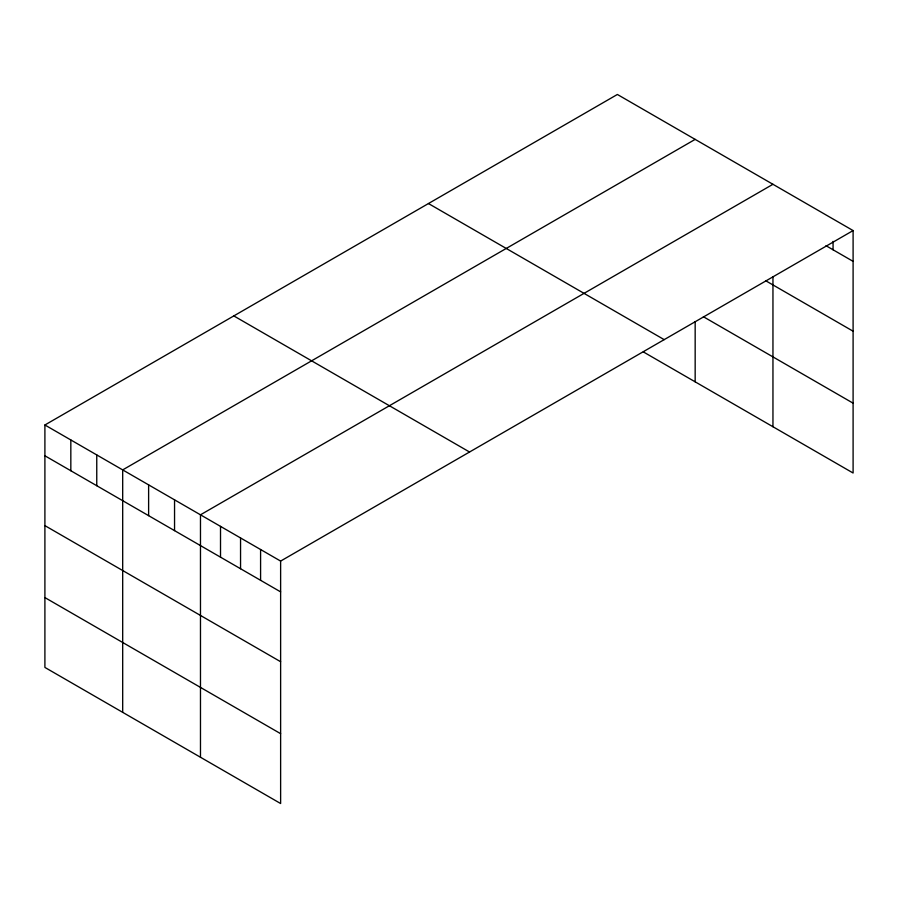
<?xml version="1.0" encoding="UTF-8"?>
<svg xmlns="http://www.w3.org/2000/svg" width="898" height="898" viewBox="0 0 898 898"><rect width="100%" height="100%" fill="white"/><g stroke="black" fill="none" stroke-linecap="round" stroke-linejoin="round"><path stroke-width="1.35" d="M853.1 230.573L280.625 561.082L280.625 803.53L44.9 667.427L44.9 424.99L617.375 94.47L853.1 230.573L853.1 473.01L643.305 351.893M695.164 139.381L122.689 469.901L122.689 712.339M772.954 184.292L200.478 514.812L200.478 757.25M825.992 245.704L853.1 261.363M765.882 280.849L853.1 331.205M703.415 316.747L853.1 403.168M428.458 203.543L664.183 339.635M233.817 315.916L469.542 452.008M44.9 424.99L280.625 561.082M44.9 455.78L280.625 591.872M44.9 525.622L280.625 661.714M44.9 597.585L280.625 733.677M833.063 241.394L833.063 249.79M772.954 276.719L772.954 426.741M695.164 321.574L695.164 381.83M260.588 549.509L260.588 580.299M240.552 537.947L240.552 568.737M220.515 526.374L220.515 557.164M174.549 499.838L174.549 530.628M148.619 484.864L148.619 515.654M96.76 454.927L96.76 485.717M70.83 439.953L70.83 470.743"/></g></svg>
